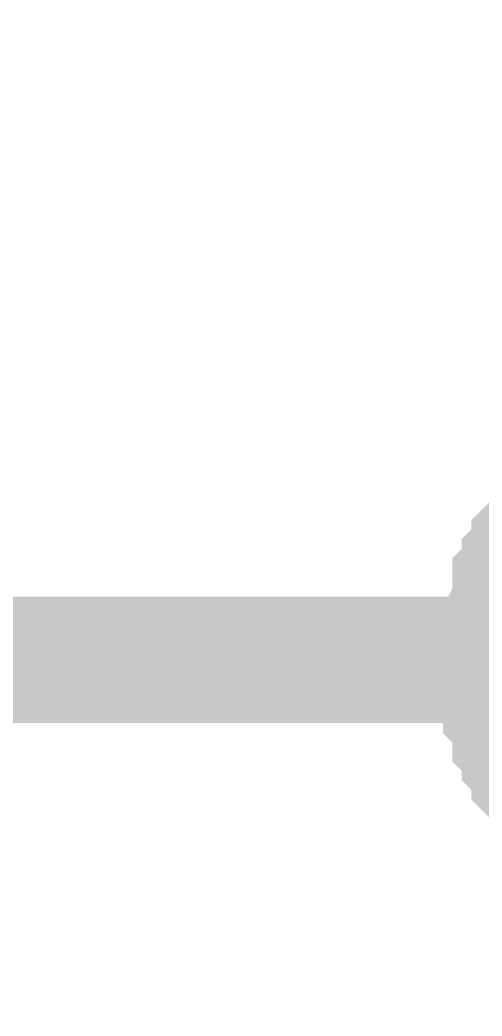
# Model space of a CAD drawing. Header units: millimetres. Extents: x 0 to 800, y 0 to 567.
# Drawn here: x 713.338 to 714.433, y 187.148 to 189.509 of the extents above; entities that cross this region are included whole.
import ezdxf

# ---------------------------------------------------------------- set-up
doc = ezdxf.new("R2010")
doc.units = ezdxf.units.MM
doc.layers.add('Sheet', color=255, linetype='Continuous')

msp = doc.modelspace()

# ---------------------------------------------------------------- linework, layer by layer
at = {"layer": 'Sheet', "const_width": 0.2997}
for points in [[(688.9999, 224.906), (688.9999, 187.9928), (715.0054, 187.9928), (715.0054, 185.9994)], [(714.4902, 187.9928), (714.4902, 188.0152), (714.4902, 188.0376), (714.4902, 188.06), (714.4902, 188.0824), (714.5126, 188.1272), (714.5126, 188.1496), (714.5126, 188.172), (714.535, 188.1944), (714.535, 188.2168), (714.5574, 188.2392), (714.5574, 188.2616), (714.5798, 188.284), (714.6022, 188.284)], [(714.4902, 187.9928), (714.4902, 188.0152), (714.4902, 188.0376), (714.4902, 188.06), (714.4902, 188.0824), (714.5126, 188.1272), (714.5126, 188.1496), (714.5126, 188.172), (714.535, 188.1944), (714.535, 188.2168), (714.5574, 188.2392), (714.5574, 188.2616), (714.5798, 188.284), (714.6022, 188.284)], [(714.4902, 187.9928), (714.4902, 188.0152), (714.4902, 188.0376), (714.4902, 188.06), (714.4902, 188.0824), (714.5126, 188.1272), (714.5126, 188.1496), (714.5126, 188.172), (714.535, 188.1944), (714.535, 188.2168), (714.5574, 188.2392), (714.5574, 188.2616), (714.5798, 188.284), (714.6022, 188.284)], [(714.4902, 187.9928), (714.4902, 188.0152), (714.4902, 188.0376), (714.4902, 188.06), (714.4902, 188.0824), (714.5126, 188.1272), (714.5126, 188.1496), (714.5126, 188.172), (714.535, 188.1944), (714.535, 188.2168), (714.5574, 188.2392), (714.5574, 188.2616), (714.5798, 188.284), (714.6022, 188.284)], [(714.4902, 187.9928), (714.4902, 188.0152), (714.4902, 188.0376), (714.4902, 188.06), (714.4902, 188.0824), (714.5126, 188.1272), (714.5126, 188.1496), (714.5126, 188.172), (714.535, 188.1944), (714.535, 188.2168), (714.5574, 188.2392), (714.5574, 188.2616), (714.5798, 188.284), (714.6022, 188.284)], [(714.4902, 187.9928), (714.4902, 188.0152), (714.4902, 188.0376), (714.4902, 188.06), (714.4902, 188.0824), (714.5126, 188.1272), (714.5126, 188.1496), (714.5126, 188.172), (714.535, 188.1944), (714.535, 188.2168), (714.5574, 188.2392), (714.5574, 188.2616), (714.5798, 188.284), (714.6022, 188.284)], [(714.4902, 187.9928), (714.4902, 188.0152), (714.4902, 188.0376), (714.4902, 188.06), (714.4902, 188.0824), (714.5126, 188.1272), (714.5126, 188.1496), (714.5126, 188.172), (714.535, 188.1944), (714.535, 188.2168), (714.5574, 188.2392), (714.5574, 188.2616), (714.5798, 188.284), (714.6022, 188.284)], [(714.4902, 187.9928), (714.4902, 188.0152), (714.4902, 188.0376), (714.4902, 188.06), (714.4902, 188.0824), (714.5126, 188.1272), (714.5126, 188.1496), (714.5126, 188.172), (714.535, 188.1944), (714.535, 188.2168), (714.5574, 188.2392), (714.5574, 188.2616), (714.5798, 188.284), (714.6022, 188.284)], [(714.4902, 187.9928), (714.4902, 188.0152), (714.4902, 188.0376), (714.4902, 188.06), (714.4902, 188.0824), (714.5126, 188.1272), (714.5126, 188.1496), (714.5126, 188.172), (714.535, 188.1944), (714.535, 188.2168), (714.5574, 188.2392), (714.5574, 188.2616), (714.5798, 188.284), (714.6022, 188.284)], [(714.6022, 187.6793), (714.5798, 187.7017), (714.5574, 187.7241), (714.5574, 187.7465), (714.535, 187.7689), (714.535, 187.7913), (714.5126, 187.8137), (714.5126, 187.8361), (714.5126, 187.8585), (714.4902, 187.8809), (714.4902, 187.9032), (714.4902, 187.948), (714.4902, 187.9704), (714.4902, 187.9928)], [(714.4902, 187.9928), (714.4902, 187.9928)], [(714.6022, 187.6793), (714.5798, 187.7017), (714.5574, 187.7241), (714.5574, 187.7465), (714.535, 187.7689), (714.535, 187.7913), (714.5126, 187.8137), (714.5126, 187.8361), (714.5126, 187.8585), (714.4902, 187.8809), (714.4902, 187.9032), (714.4902, 187.948), (714.4902, 187.9704), (714.4902, 187.9928)], [(714.4902, 187.9928), (714.4902, 187.9928)], [(714.6022, 187.6793), (714.5798, 187.7017), (714.5574, 187.7241), (714.5574, 187.7465), (714.535, 187.7689), (714.535, 187.7913), (714.5126, 187.8137), (714.5126, 187.8361), (714.5126, 187.8585), (714.4902, 187.8809), (714.4902, 187.9032), (714.4902, 187.948), (714.4902, 187.9704), (714.4902, 187.9928)], [(714.4902, 187.9928), (714.4902, 187.9928)], [(714.6022, 187.6793), (714.5798, 187.7017), (714.5574, 187.7241), (714.5574, 187.7465), (714.535, 187.7689), (714.535, 187.7913), (714.5126, 187.8137), (714.5126, 187.8361), (714.5126, 187.8585), (714.4902, 187.8809), (714.4902, 187.9032), (714.4902, 187.948), (714.4902, 187.9704), (714.4902, 187.9928)], [(714.4902, 187.9928), (714.4902, 187.9928)], [(714.6022, 187.6793), (714.5798, 187.7017), (714.5574, 187.7241), (714.5574, 187.7465), (714.535, 187.7689), (714.535, 187.7913), (714.5126, 187.8137), (714.5126, 187.8361), (714.5126, 187.8585), (714.4902, 187.8809), (714.4902, 187.9032), (714.4902, 187.948), (714.4902, 187.9704), (714.4902, 187.9928)], [(714.4902, 187.9928), (714.4902, 187.9928)], [(714.6022, 187.6793), (714.5798, 187.7017), (714.5574, 187.7241), (714.5574, 187.7465), (714.535, 187.7689), (714.535, 187.7913), (714.5126, 187.8137), (714.5126, 187.8361), (714.5126, 187.8585), (714.4902, 187.8809), (714.4902, 187.9032), (714.4902, 187.948), (714.4902, 187.9704), (714.4902, 187.9928)], [(714.4902, 187.9928), (714.4902, 187.9928)], [(714.6022, 187.6793), (714.5798, 187.7017), (714.5574, 187.7241), (714.5574, 187.7465), (714.535, 187.7689), (714.535, 187.7913), (714.5126, 187.8137), (714.5126, 187.8361), (714.5126, 187.8585), (714.4902, 187.8809), (714.4902, 187.9032), (714.4902, 187.948), (714.4902, 187.9704), (714.4902, 187.9928)], [(714.4902, 187.9928), (714.4902, 187.9928)], [(714.6022, 187.6793), (714.5798, 187.7017), (714.5574, 187.7241), (714.5574, 187.7465), (714.535, 187.7689), (714.535, 187.7913), (714.5126, 187.8137), (714.5126, 187.8361), (714.5126, 187.8585), (714.4902, 187.8809), (714.4902, 187.9032), (714.4902, 187.948), (714.4902, 187.9704), (714.4902, 187.9928)], [(714.4902, 187.9928), (714.4902, 187.9928)], [(714.6022, 187.6793), (714.5798, 187.7017), (714.5574, 187.7241), (714.5574, 187.7465), (714.535, 187.7689), (714.535, 187.7913), (714.5126, 187.8137), (714.5126, 187.8361), (714.5126, 187.8585), (714.4902, 187.8809), (714.4902, 187.9032), (714.4902, 187.948), (714.4902, 187.9704), (714.4902, 187.9928)], [(714.4902, 187.9928), (714.4902, 187.9928)]]:
    msp.add_lwpolyline(points, dxfattribs=at)

doc.saveas('drawing.dxf')
